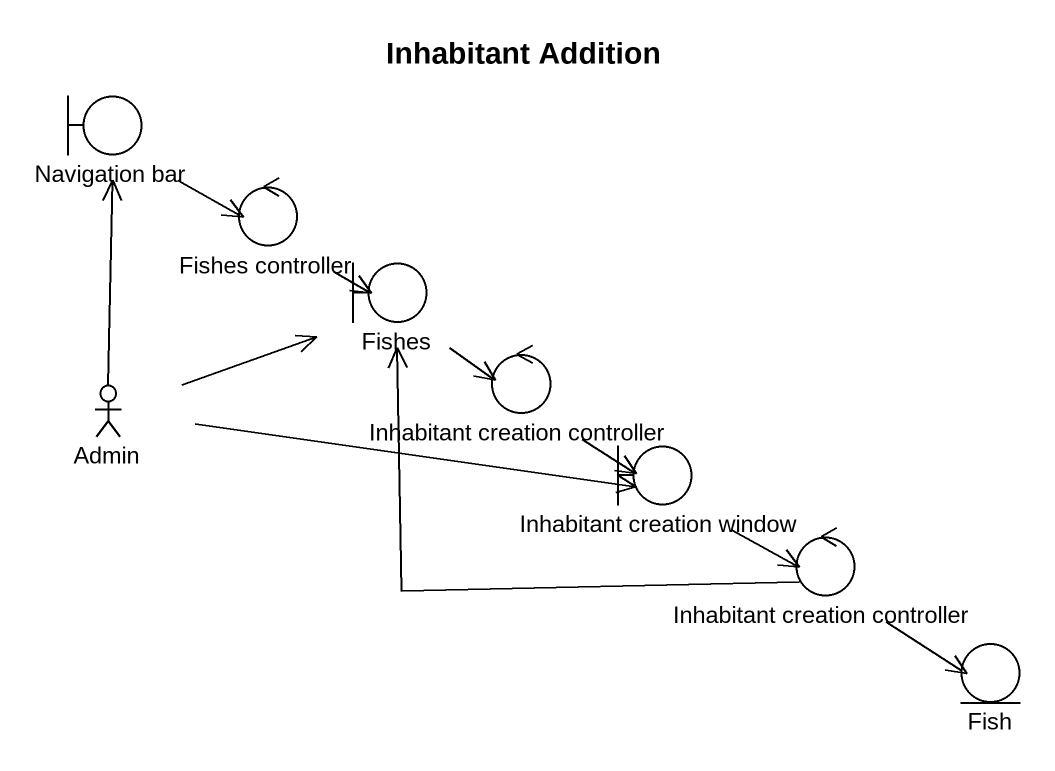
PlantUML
@startuml
title Inhabitant Addition
boundary "Navigation bar" as Navigation_bar
control "Fishes controller" as Fishes_controller
boundary Fishes
actor Admin
control "Inhabitant creation controller" as Inhabitant_creation
boundary "Inhabitant creation window" as Inhabitant_creation_window
control "Inhabitant creation controller" as Inhabitant_creation_2
entity Fish
Navigation_bar -right-> Fishes_controller
Fishes_controller -right-> Fishes
Fishes --> Inhabitant_creation
Admin -up-> Navigation_bar
Admin -right-> Fishes
Admin -right-> Inhabitant_creation_window
Inhabitant_creation --> Inhabitant_creation_window
Inhabitant_creation_window -right-> Inhabitant_creation_2
Inhabitant_creation_2 -up-> Fishes
Inhabitant_creation_2 --> Fish
@enduml
